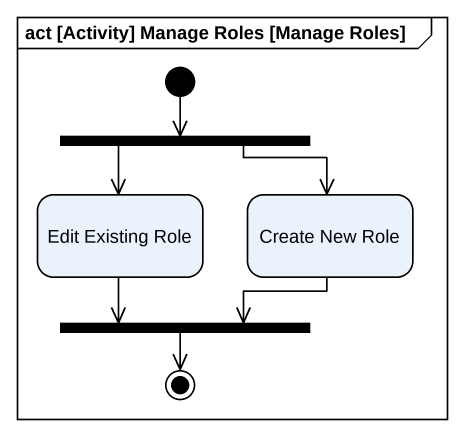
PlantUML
@startuml
mainframe act [Activity] Manage Roles [Manage Roles]
hide empty description
state fork1 <<fork>>
state "Edit Existing Role" as Edit_Existing_Role
state "Create New Role" as Create_New_Role
state fork2 <<join>>
[*] --> fork1
fork1 --> Edit_Existing_Role
fork1 --> Create_New_Role
Edit_Existing_Role --> fork2
Create_New_Role --> fork2
fork2 --> [*]
@enduml
